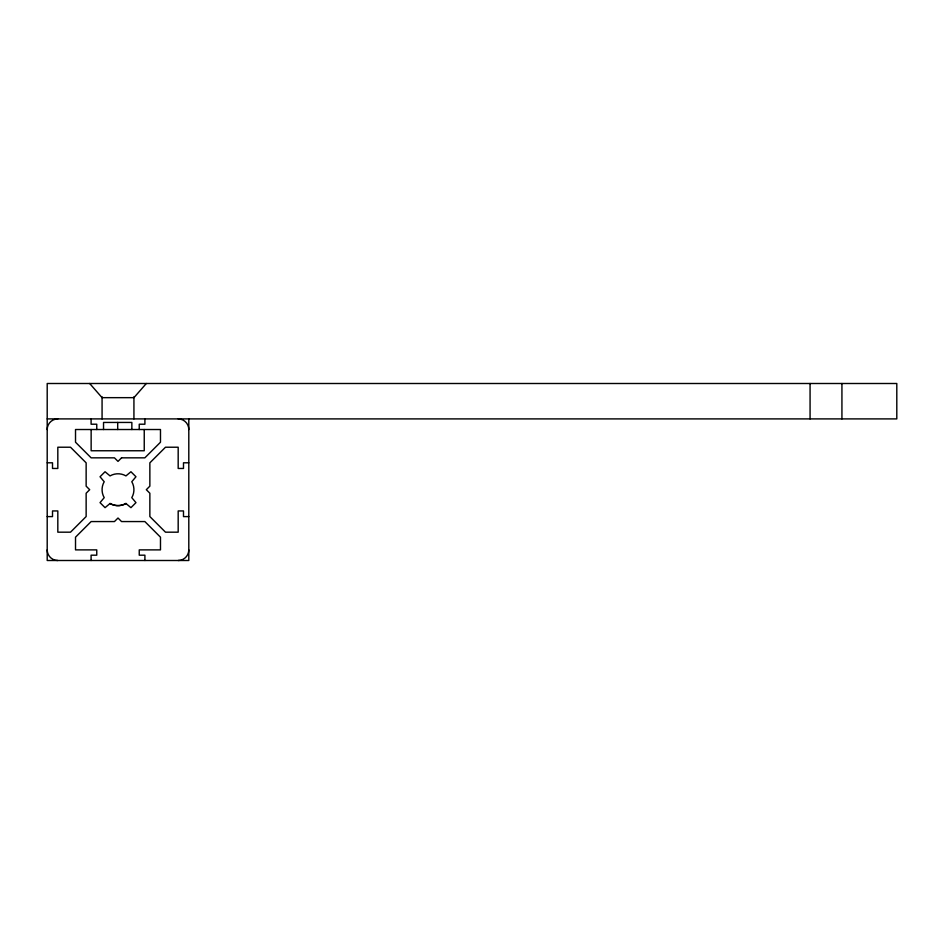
<?xml version="1.0" encoding="UTF-8"?>
<svg xmlns="http://www.w3.org/2000/svg" width="944" height="944" viewBox="0 0 944 944"><rect width="100%" height="100%" fill="white"/><g stroke="black" fill="none" stroke-linecap="round" stroke-linejoin="round"><path stroke-width="1.42" d="M146.32 383.5L133.93 397.66L102.07 397.66L89.68 383.5M125.965 503.494L130.945 507.66L135.96 502.645L131.794 497.665A15.93 15.93 0 0 0 131.794 481.735L135.96 476.755L130.945 471.74L125.965 475.906A15.93 15.93 0 0 0 110.035 475.906L105.055 471.74L100.04 476.755L104.206 481.735A15.93 15.93 0 0 0 104.206 497.665L100.04 502.645L105.055 507.66L110.035 503.494A15.93 15.93 0 0 0 125.965 503.494A15.93 15.93 0 0 1 110.035 503.494M47.2 418.9L896.8 418.9L896.8 383.5L47.2 383.5L47.2 560.5L188.8 560.5L188.8 418.9M47.2 462.796L52.51 462.796L52.51 468.46L57.82 468.46L57.82 447.22L70.517 447.22L86.14 462.843L86.14 486.16L89.68 489.7L86.14 493.24L86.14 516.557L70.517 532.18L57.82 532.18L57.82 510.94L52.51 510.94L52.51 516.604L47.2 516.604M188.8 462.796L183.49 462.796L183.49 468.46L178.18 468.46L178.18 447.22L165.483 447.22L149.86 462.843L149.86 486.16L146.32 489.7L149.86 493.24L149.86 516.557L165.483 532.18L178.18 532.18L178.18 510.94L183.49 510.94L183.49 516.604L188.8 516.604M841.93 383.5L841.93 418.9M810.07 383.5L810.07 418.9M144.904 418.9L144.904 424.21L139.24 424.21L139.24 429.52M144.904 560.5L144.904 555.19L139.24 555.19L139.24 549.88L160.48 549.88L160.48 537.183L144.857 521.56L121.54 521.56L118 518.02L114.46 521.56L91.143 521.56L75.52 537.183L75.52 549.88L96.76 549.88L96.76 555.19L91.096 555.19L91.096 560.5M144.243 429.52L144.243 450.76L91.143 450.76L91.143 429.52M133.93 396.775L133.93 418.9M131.853 429.52L131.853 422.44L103.533 422.44L103.533 429.52M117.693 422.44L117.693 429.52M102.07 396.775L102.07 418.9M96.76 429.52L96.76 424.21L91.096 424.21L91.096 418.9M178.18 418.9A10.62 10.62 0 0 1 188.8 429.52M188.8 549.88A10.62 10.62 0 0 1 178.18 560.5M47.2 429.52A10.62 10.62 0 0 1 57.82 418.9M57.82 560.5A10.62 10.62 0 0 1 47.2 549.88M121.54 457.84L118 461.38L114.46 457.84L91.143 457.84L75.52 442.217L75.52 429.52L160.48 429.52L160.48 442.217L144.857 457.84L121.54 457.84"/></g></svg>
